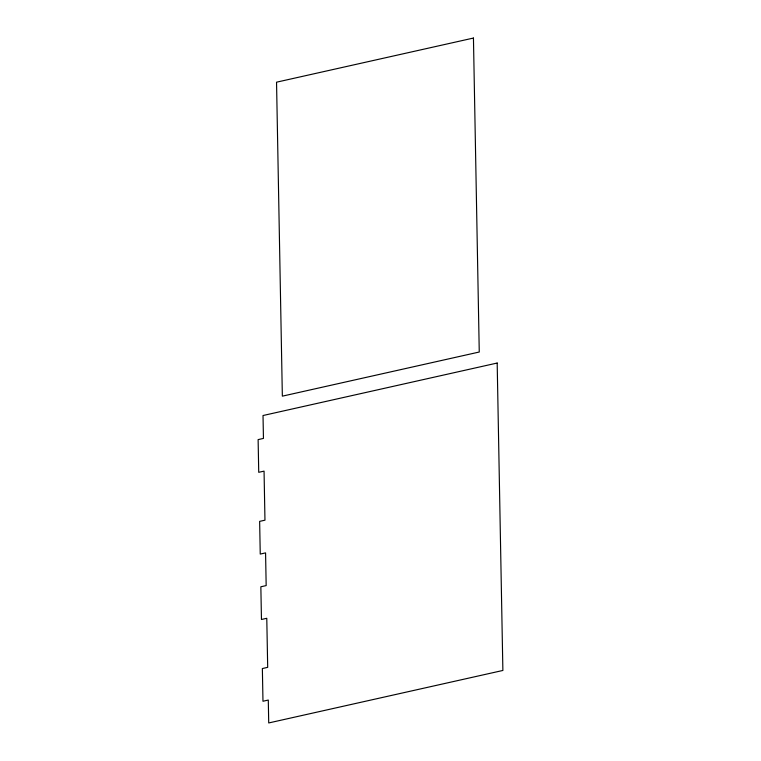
<?xml version="1.0" encoding="UTF-8"?>
<svg xmlns="http://www.w3.org/2000/svg" width="761" height="761" viewBox="0 0 761 761"><rect width="100%" height="100%" fill="white"/><g stroke="black" fill="none" stroke-linecap="round" stroke-linejoin="round"><path stroke-width="1.14" d="M473.447 38.05L276.538 82.188L282.35 396.158L479.259 352.02L473.447 38.05M497.18 363.035L263.021 415.525L263.449 438.412L258.122 439.611L258.73 472.315L264.057 471.126L264.961 520.182L259.644 521.371L260.243 554.075L265.57 552.886L266.169 585.59L260.852 586.779L261.461 619.483L266.778 618.293L267.691 667.349L262.364 668.548L262.973 701.252L268.291 700.053L268.719 722.95L502.878 670.46L497.18 363.035"/></g></svg>
